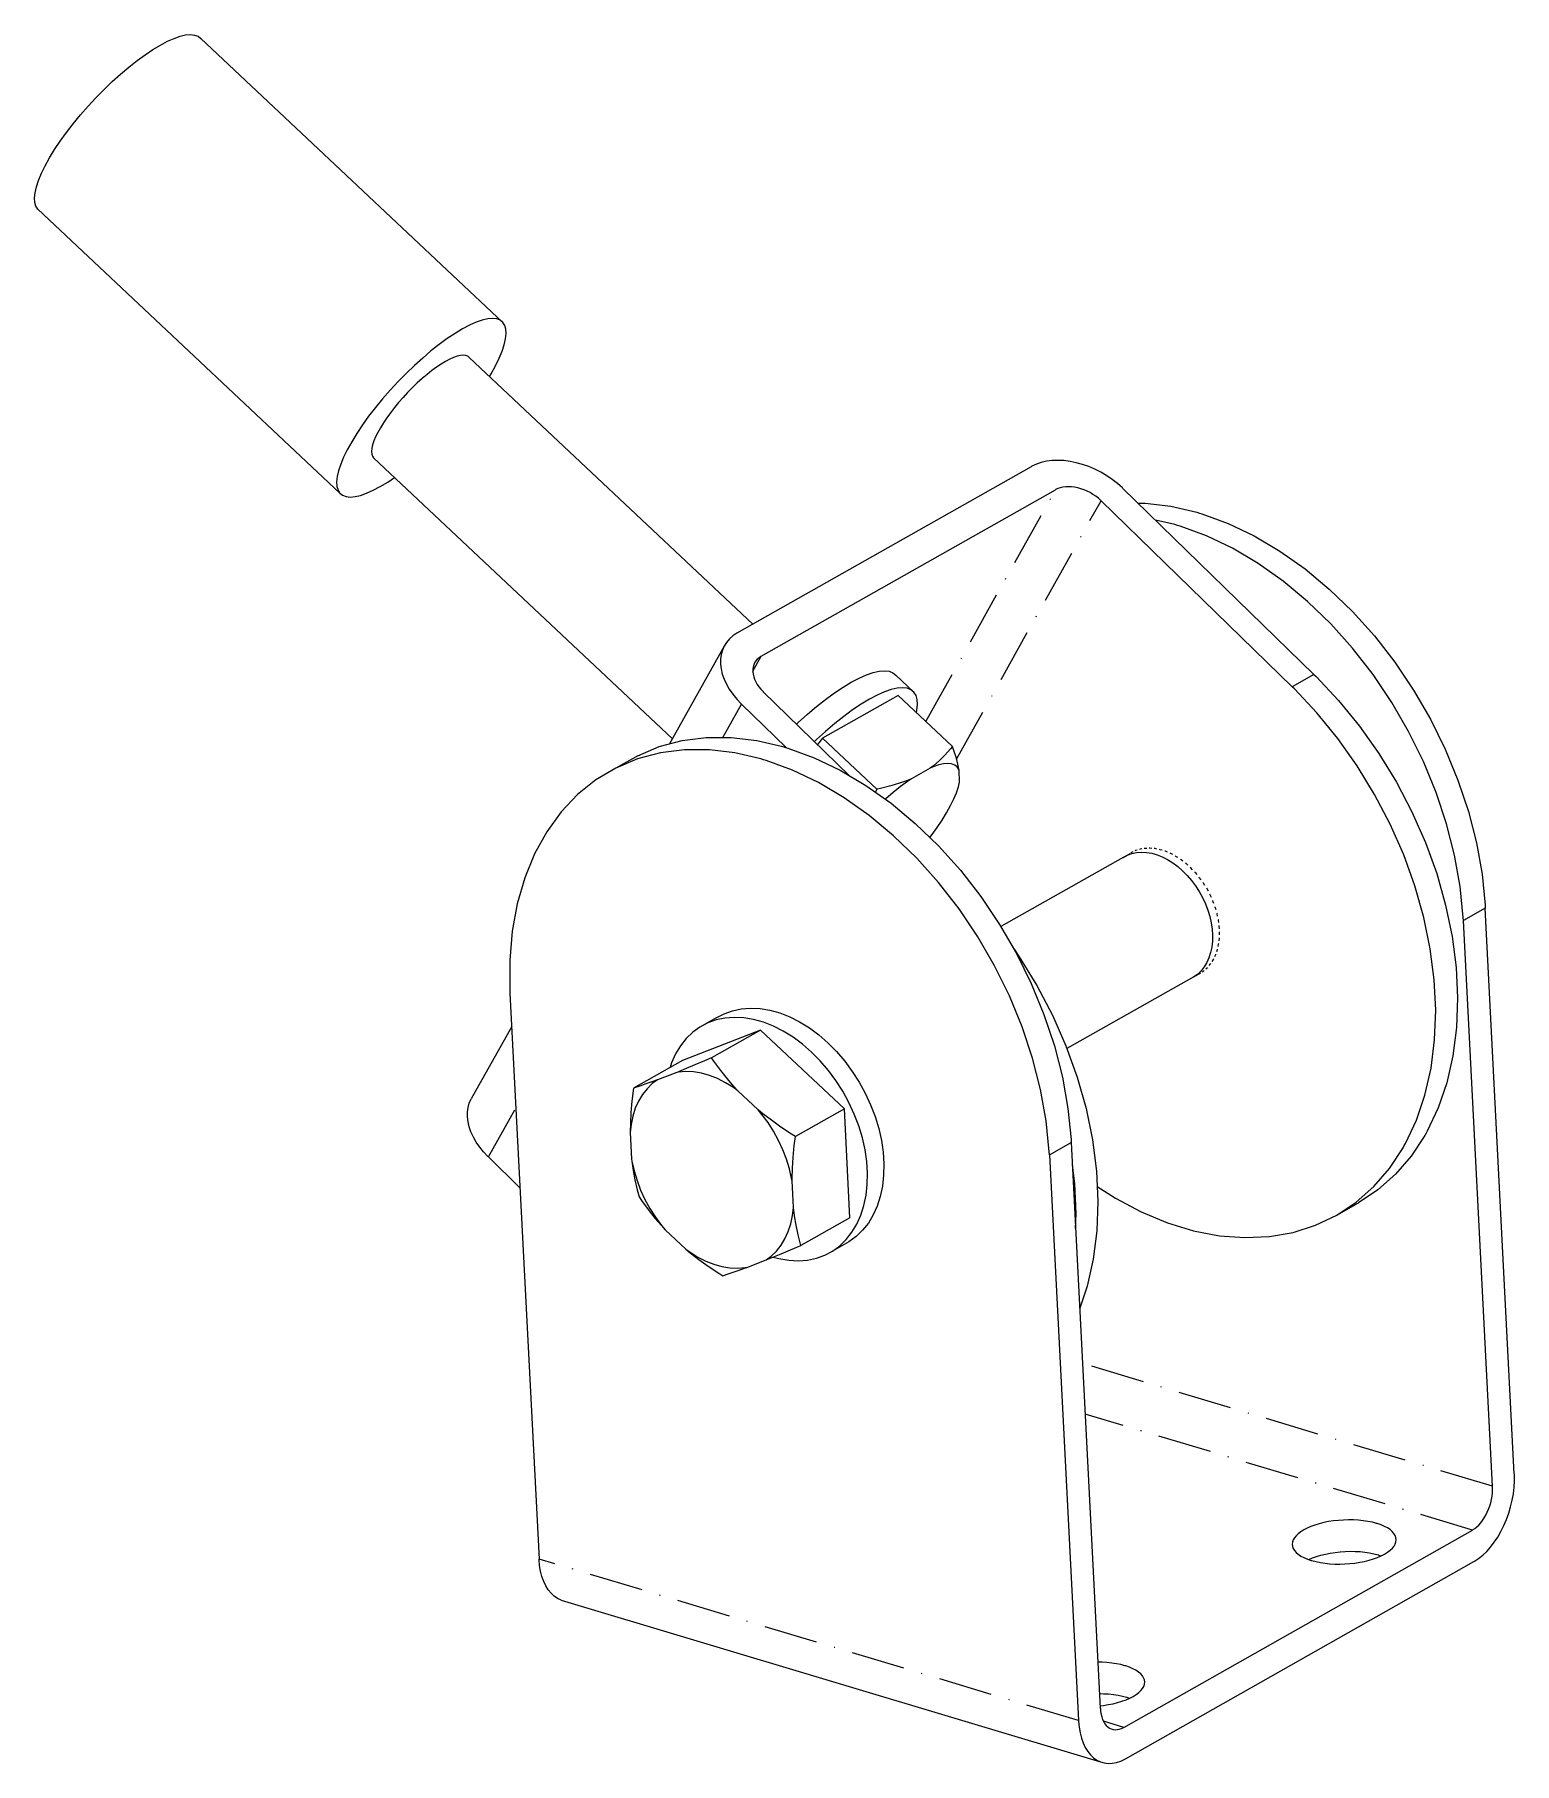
# Model space of a CAD drawing. Extents: x 72 to 464, y -112 to 326.
# Drawn here: x 269.3 to 439.8, y 94.3 to 293.5 of the extents above; entities that cross this region are included whole.
import ezdxf

# ---------------------------------------------------------------- set-up
doc = ezdxf.new("R2010")
doc.units = 0
doc.linetypes.add('DASHDOT', pattern=[10.4, 6.2, -2.1, 0, -2.1])
doc.linetypes.add('DOT', pattern=[2.2, 1.1, -1.1])
doc.layers.get('0').update_dxf_attribs({"linetype": 'CONTINUOUS'})
doc.layers.add('INVISIBLE', color=6, linetype='DOT')

msp = doc.modelspace()

# ---------------------------------------------------------------- linework, layer by layer
for p, q in [((284.561743, 292.728605), (285.322267, 293.066711)), ((285.322267, 293.066711), (286.022019, 293.309965)), ((286.022019, 293.309965), (286.65426, 293.456024)), ((286.65426, 293.456024), (287.212902, 293.503481)), ((287.212902, 293.503481), (287.692564, 293.451879)), ((287.692564, 293.451879), (288.088628, 293.301715)), ((288.088628, 293.301715), (288.397278, 293.054435)), ((288.397278, 293.054435), (323.207689, 260.344279)), ((281.06568, 290.505759), (281.991283, 291.182101)), ((281.991283, 291.182101), (282.888192, 291.78174)), ((282.888192, 291.78174), (283.747772, 292.298901)), ((283.747772, 292.298901), (284.561743, 292.728605)), ((278.206724, 288.084962), (279.164245, 288.949696)), ((279.164245, 288.949696), (280.1203, 289.759227)), ((280.1203, 289.759227), (281.06568, 290.505759)), ((276.324093, 286.223645), (277.256957, 287.173351)), ((277.256957, 287.173351), (278.206724, 288.084962)), ((274.544755, 284.246806), (275.417114, 285.244988)), ((275.417114, 285.244988), (276.324093, 286.223645)), ((272.93709, 282.230414), (273.715418, 283.238712)), ((273.715418, 283.238712), (274.544755, 284.246806)), ((271.562878, 280.251957), (272.217266, 281.231623)), ((272.217266, 281.231623), (272.93709, 282.230414)), ((270.474931, 278.387468), (270.98023, 279.300853)), ((270.98023, 279.300853), (271.562878, 280.251957)), ((269.715057, 276.708596), (270.051848, 277.520599)), ((270.051848, 277.520599), (270.474931, 278.387468)), ((269.250527, 274.676888), (269.312458, 275.27986)), ((269.312458, 275.27986), (269.467799, 275.959278)), ((269.467799, 275.959278), (269.715057, 276.708596)), ((269.282605, 274.156166), (269.250527, 274.676888)), ((269.408382, 273.722711), (269.282605, 274.156166)), ((269.626646, 273.380697), (269.408382, 273.722711)), ((269.626646, 273.380697), (304.437057, 240.670541)), ((317.698604, 259.071584), (316.801694, 258.471945)), ((318.558183, 259.588745), (317.698604, 259.071584)), ((319.372155, 260.018449), (318.558183, 259.588745)), ((320.132678, 260.356555), (319.372155, 260.018449)), ((320.83243, 260.599809), (320.132678, 260.356555)), ((321.464672, 260.745868), (320.83243, 260.599809)), ((322.023314, 260.793325), (321.464672, 260.745868)), ((322.502976, 260.741723), (322.023314, 260.793325)), ((322.899039, 260.591559), (322.502976, 260.741723)), ((323.207689, 260.344279), (322.899039, 260.591559)), ((323.425954, 260.002264), (323.207689, 260.344279)), ((323.55173, 259.568809), (323.425954, 260.002264)), ((323.521878, 258.445115), (323.583808, 259.048088)), ((323.583808, 259.048088), (323.55173, 259.568809)), ((314.930711, 257.049071), (313.974656, 256.23954)), ((315.876092, 257.795603), (314.930711, 257.049071)), ((316.801694, 258.471945), (315.876092, 257.795603)), ((322.782487, 256.204376), (323.119279, 257.01638)), ((323.119279, 257.01638), (323.366536, 257.765698)), ((323.366536, 257.765698), (323.521878, 258.445115)), ((313.017135, 255.374806), (312.067369, 254.463195)), ((313.974656, 256.23954), (313.017135, 255.374806)), ((315.574915, 255.19243), (315.030443, 254.794582)), ((316.102509, 255.545159), (315.574915, 255.19243)), ((316.608144, 255.849372), (316.102509, 255.545159)), ((317.086951, 256.102139), (316.608144, 255.849372)), ((317.534317, 256.301025), (317.086951, 256.102139)), ((317.945936, 256.444116), (317.534317, 256.301025)), ((318.317843, 256.530032), (317.945936, 256.444116)), ((318.646456, 256.557948), (318.317843, 256.530032)), ((318.92861, 256.527594), (318.646456, 256.557948)), ((319.161589, 256.439262), (318.92861, 256.527594)), ((319.343148, 256.293803), (319.161589, 256.439262)), ((352.030906, 225.578232), (319.343148, 256.293803)), ((321.854106, 254.424123), (322.359405, 255.337508)), ((322.359405, 255.337508), (322.782487, 256.204376)), ((311.134504, 253.513489), (310.227525, 252.534832)), ((312.067369, 254.463195), (311.134504, 253.513489)), ((313.348704, 253.370584), (312.790018, 252.834342)), ((313.911952, 253.879251), (313.348704, 253.370584)), ((314.474337, 254.355446), (313.911952, 253.879251)), ((315.030443, 254.794582), (314.474337, 254.355446)), ((321.663681, 254.113277), (321.854106, 254.424123)), ((309.355166, 251.53665), (308.525829, 250.528556)), ((310.227525, 252.534832), (309.355166, 251.53665)), ((311.194605, 251.112845), (310.706759, 250.519849)), ((311.707757, 251.700011), (311.194605, 251.112845)), ((312.241274, 252.275691), (311.707757, 251.700011)), ((312.790018, 252.834342), (312.241274, 252.275691)), ((307.747501, 249.520258), (307.027677, 248.521467)), ((308.525829, 250.528556), (307.747501, 249.520258)), ((309.825493, 249.339208), (309.440559, 248.762934)), ((310.248919, 249.926732), (309.825493, 249.339208)), ((310.706759, 250.519849), (310.248919, 249.926732)), ((306.37329, 247.541801), (305.790641, 246.590697)), ((307.027677, 248.521467), (306.37329, 247.541801)), ((308.551718, 247.156253), (308.353606, 246.678604)), ((308.80059, 247.666176), (308.551718, 247.156253)), ((309.097825, 248.203461), (308.80059, 247.666176)), ((309.440559, 248.762934), (309.097825, 248.203461)), ((305.285342, 245.677312), (304.86226, 244.810444)), ((305.790641, 246.590697), (305.285342, 245.677312)), ((308.116783, 245.838171), (308.080353, 245.483482)), ((308.080353, 245.483482), (308.099222, 245.177175)), ((308.099222, 245.177175), (308.173208, 244.922201)), ((308.20816, 246.237829), (308.116783, 245.838171)), ((308.353606, 246.678604), (308.20816, 246.237829)), ((304.278211, 243.249122), (304.122869, 242.569704)), ((304.525468, 243.99844), (304.278211, 243.249122)), ((304.86226, 244.810444), (304.525468, 243.99844)), ((308.173208, 244.922201), (308.301599, 244.721016)), ((342.74326, 212.357363), (308.301599, 244.721016)), ((304.122869, 242.569704), (304.060939, 241.966732)), ((304.060939, 241.966732), (304.093016, 241.44601)), ((304.093016, 241.44601), (304.218793, 241.012555)), ((308.272592, 240.996371), (309.086563, 241.426074)), ((309.086563, 241.426074), (309.946143, 241.943236)), ((309.946143, 241.943236), (310.712489, 242.455585)), ((304.218793, 241.012555), (304.437057, 240.670541)), ((304.437057, 240.670541), (304.745708, 240.423261)), ((304.745708, 240.423261), (305.141771, 240.273097)), ((305.141771, 240.273097), (305.621433, 240.221495)), ((305.621433, 240.221495), (306.180075, 240.268951)), ((306.180075, 240.268951), (306.812316, 240.41501)), ((306.812316, 240.41501), (307.512069, 240.658264)), ((307.512069, 240.658264), (308.272592, 240.996371)), ((368.756959, 217.373917), (360.058976, 212.452755)), ((368.756959, 217.373917), (375.021143, 211.487677)), ((360.058976, 212.452755), (359.455112, 211.7111)), ((360.058976, 212.452755), (366.32316, 206.566515)), ((374.798784, 211.210776), (374.141035, 210.464889)), ((375.021155, 211.487555), (374.798784, 211.210776)), ((375.225046, 210.902749), (375.021155, 211.487555)), ((372.822135, 209.262595), (372.437973, 208.975519)), ((373.43857, 209.352465), (372.814983, 209.135687)), ((373.486271, 209.822779), (372.822135, 209.262595)), ((374.002019, 209.482634), (373.43857, 209.352465)), ((374.141035, 210.464889), (373.486271, 209.822779)), ((374.499876, 209.524928), (374.002019, 209.482634)), ((374.927347, 209.47894), (374.499876, 209.524928)), ((375.280313, 209.345114), (374.927347, 209.47894)), ((375.466632, 210.130743), (375.225046, 210.902749)), ((375.555377, 209.124737), (375.280313, 209.345114)), ((375.642765, 209.458708), (375.466632, 210.130743)), ((375.762801, 208.865679), (375.642765, 209.458708)), ((368.916198, 207.237115), (367.900679, 206.934207)), ((369.82543, 207.567114), (368.916198, 207.237115)), ((369.846501, 207.456173), (369.02165, 206.853452)), ((370.30213, 207.767098), (369.82543, 207.567114)), ((370.302109, 207.767084), (369.846501, 207.456173)), ((372.437991, 208.975527), (370.302109, 207.767084)), ((372.814983, 209.135687), (372.437991, 208.975527)), ((375.749875, 208.819961), (375.555377, 209.124737)), ((375.696934, 206.826803), (375.825123, 207.373984)), ((375.783295, 208.737426), (375.749875, 208.819961)), ((375.757473, 207.010827), (375.825127, 207.374011)), ((375.783301, 208.737401), (375.762801, 208.865679)), ((375.825123, 207.373984), (375.783295, 208.737426)), ((366.322959, 206.566273), (366.16265, 206.214614)), ((366.746169, 206.654752), (366.322959, 206.566273)), ((367.900679, 206.934207), (366.746169, 206.654752)), ((367.327109, 205.466706), (367.279538, 205.423745)), ((368.179136, 206.188152), (367.327109, 205.466706)), ((369.02165, 206.853452), (368.179136, 206.188152)), ((374.799395, 204.662832), (375.176442, 205.435376)), ((375.176442, 205.435376), (375.476585, 206.159025)), ((375.476585, 206.159025), (375.696934, 206.826803)), ((375.696934, 206.826803), (375.757473, 207.010827)), ((373.829825, 203.001215), (374.349077, 203.848832)), ((374.349077, 203.848832), (374.799395, 204.662832)), ((372.411029, 201.007471), (372.672581, 201.328704)), ((372.672581, 201.328704), (373.246643, 202.128153)), ((373.246643, 202.128153), (373.829825, 203.001215)), ((395.674285, 199.141791), (396.219466, 199.256907)), ((396.219466, 199.256907), (396.78909, 199.300425)), ((396.78909, 199.300425), (397.377673, 199.271925)), ((397.377673, 199.271925), (397.979544, 199.171681)), ((394.677969, 198.701875), (380.592949, 190.732825)), ((394.677969, 198.701875), (395.490662, 199.161682)), ((394.677969, 198.701875), (395.158798, 198.956184)), ((395.158798, 198.956184), (395.674285, 199.141791)), ((397.979544, 199.171681), (398.588909, 199.000659)), ((398.588909, 199.000659), (399.199899, 198.760507)), ((399.199899, 198.760507), (399.806629, 198.453536)), ((399.806629, 198.453536), (400.403256, 198.082703)), ((400.403256, 198.082703), (400.984035, 197.65158)), ((400.984035, 197.65158), (401.543372, 197.164318)), ((401.543372, 197.164318), (402.07588, 196.62561)), ((402.07588, 196.62561), (402.576432, 196.040644)), ((402.576432, 196.040644), (403.040206, 195.415054)), ((403.040206, 195.415054), (403.462737, 194.754864)), ((403.462737, 194.754864), (403.839954, 194.066432)), ((403.839954, 194.066432), (404.168225, 193.356389)), ((404.168225, 193.356389), (404.44439, 192.631572)), ((404.44439, 192.631572), (404.665787, 191.898962)), ((404.665787, 191.898962), (404.830285, 191.165614)), ((404.830285, 191.165614), (404.9363, 190.438591)), ((404.9363, 190.438591), (404.982811, 189.724894)), ((404.982811, 189.724894), (404.96937, 189.031397)), ((404.763725, 187.731458), (404.573501, 187.137536)), ((404.896106, 188.364779), (404.763725, 187.731458)), ((404.96937, 189.031397), (404.896106, 188.364779)), ((402.837233, 184.942836), (403.649926, 185.402643)), ((403.278773, 185.263399), (402.837233, 184.942836)), ((403.676771, 185.647128), (403.278773, 185.263399)), ((404.027394, 186.090328), (403.676771, 185.647128)), ((404.327267, 186.588731), (404.027394, 186.090328)), ((404.573501, 187.137536), (404.327267, 186.588731)), ((404.49186, 185.878994), (404.492765, 185.879506)), ((402.837233, 184.942836), (388.208802, 176.666334)), ((352.916738, 178.796644), (343.91461, 175.316153)), ((352.916738, 178.796644), (347.268755, 175.601117)), ((362.563682, 169.731739), (352.916738, 178.796644)), ((343.91461, 175.316153), (338.266627, 172.120627)), ((347.268543, 175.601046), (346.439616, 175.249532)), ((347.536148, 175.213591), (347.268543, 175.601046)), ((343.243729, 173.932191), (341.033161, 173.07752)), ((343.440986, 174.011257), (343.243684, 173.932178)), ((343.439068, 173.963054), (343.243729, 173.932191)), ((344.301993, 174.02898), (343.439068, 173.963054)), ((344.337328, 174.374711), (343.440986, 174.011257)), ((345.193709, 173.985806), (344.301993, 174.02898)), ((345.327067, 174.783397), (344.337328, 174.374711)), ((346.105559, 173.833936), (345.193709, 173.985806)), ((346.439616, 175.249532), (345.327067, 174.783397)), ((347.028762, 173.574834), (346.105559, 173.833936)), ((347.954425, 173.210996), (347.028762, 173.574834)), ((348.317311, 174.14268), (347.536148, 175.213591)), ((349.08086, 173.18021), (348.317311, 174.14268)), ((338.266634, 172.120339), (338.08886, 170.630812)), ((338.266831, 172.120716), (338.266634, 172.120339)), ((338.988183, 172.355343), (338.266831, 172.120716)), ((339.300596, 171.383739), (338.846281, 170.628648)), ((339.692254, 172.595059), (338.988183, 172.355343)), ((339.831802, 172.055195), (339.300596, 171.383739)), ((340.393807, 172.843499), (339.692254, 172.595059)), ((340.434776, 172.636546), (339.831802, 172.055195)), ((341.033199, 173.077539), (340.393807, 172.843499)), ((341.033161, 173.07752), (340.434776, 172.636546)), ((348.873636, 172.745925), (347.954425, 173.210996)), ((349.7775, 172.184127), (348.873636, 172.745925)), ((349.842921, 172.297873), (349.08086, 173.18021)), ((350.278526, 171.825641), (349.7775, 172.184127)), ((350.278549, 171.825623), (349.842921, 172.297873)), ((352.647436, 169.599657), (350.278526, 171.825641)), ((338.08886, 170.630812), (337.970439, 169.293325)), ((338.473232, 169.797194), (338.185041, 168.897386)), ((338.846281, 170.628648), (338.473232, 169.797194)), ((353.16657, 169.174754), (352.647415, 169.599681)), ((353.069847, 169.090421), (352.647436, 169.599657)), ((362.563682, 169.731739), (356.9157, 166.536213)), ((363.208498, 157.186344), (362.563682, 169.731739)), ((337.902725, 168.066628), (337.880616, 167.032182)), ((337.984485, 167.937896), (337.880618, 167.03224)), ((337.970439, 169.293325), (337.902725, 168.066628)), ((338.185041, 168.897386), (337.984485, 167.937896)), ((353.772446, 168.142679), (353.069847, 169.090421)), ((354.149532, 168.41735), (353.16657, 169.174754)), ((354.412592, 167.142477), (353.772446, 168.142679)), ((355.238499, 167.639077), (354.149532, 168.41735)), ((356.467313, 166.82128), (355.238499, 167.639077)), ((337.880618, 167.03224), (338.03896, 163.951585)), ((354.984086, 166.099487), (354.412592, 167.142477)), ((355.481425, 165.023754), (354.984086, 166.099487)), ((356.915722, 166.535921), (356.467313, 166.82128)), ((356.65319, 164.140626), (356.789974, 165.523654)), ((356.789974, 165.523654), (356.915722, 166.535921)), ((338.038952, 163.951643), (338.067358, 163.706843)), ((338.03896, 163.951585), (338.084213, 163.694646)), ((338.067358, 163.706843), (338.219343, 162.642935)), ((338.084213, 163.694646), (338.333411, 162.583695)), ((355.899819, 163.925639), (355.481425, 165.023754)), ((356.235239, 162.815717), (355.899819, 163.925639)), ((356.569165, 162.880868), (356.65319, 164.140626)), ((338.219343, 162.642935), (338.424262, 161.546657)), ((338.333411, 162.583695), (338.668831, 161.473773)), ((338.424262, 161.546657), (338.691785, 160.392379)), ((338.668831, 161.473773), (339.087225, 160.375658)), ((356.484437, 161.704766), (356.235239, 162.815717)), ((356.52969, 161.447826), (356.484437, 161.704766)), ((356.688032, 158.367172), (356.52969, 161.447826)), ((356.529695, 161.447767), (356.532093, 161.709996)), ((356.532093, 161.709996), (356.569165, 162.880868)), ((338.691785, 160.392379), (338.911663, 159.575015)), ((338.911663, 159.575015), (339.178879, 159.187787)), ((339.087225, 160.375658), (339.584564, 159.299925)), ((339.178879, 159.187787), (339.959915, 158.116644)), ((339.584564, 159.299925), (340.156058, 158.256935)), ((339.959915, 158.116644), (340.723541, 157.154299)), ((340.156058, 158.256935), (340.796204, 157.256732)), ((356.383609, 156.502026), (356.584165, 157.461516)), ((356.584165, 157.461516), (356.688032, 158.367172)), ((356.812301, 157.4156), (356.688031, 158.367228)), ((356.998771, 156.332716), (356.812301, 157.4156)), ((340.723541, 157.154299), (341.485558, 156.271889)), ((340.796204, 157.256732), (341.498803, 156.308991)), ((341.485558, 156.271889), (341.921235, 155.799731)), ((341.498803, 156.308991), (341.921215, 155.799754)), ((341.921215, 155.799754), (344.290124, 153.573771)), ((355.722369, 154.770764), (356.095418, 155.602218)), ((356.095418, 155.602218), (356.383609, 156.502026)), ((357.243999, 155.200975), (356.998771, 156.332716)), ((363.208498, 157.186344), (357.560516, 153.990818)), ((344.290101, 153.573789), (344.809207, 153.148769)), ((344.290124, 153.573771), (344.79115, 153.215285)), ((354.736849, 153.344216), (355.268054, 154.015673)), ((355.268054, 154.015673), (355.722369, 154.770764)), ((355.276955, 153.030982), (356.344676, 153.476444)), ((356.344676, 153.476444), (357.560312, 153.990728)), ((357.560509, 153.991106), (357.243999, 155.200975)), ((357.560312, 153.990728), (357.560509, 153.991106)), ((344.79115, 153.215285), (345.695014, 152.653487)), ((344.809207, 153.148769), (345.792215, 152.39144)), ((345.695014, 152.653487), (346.614225, 152.188416)), ((345.792215, 152.39144), (346.881101, 151.61304)), ((346.614225, 152.188416), (347.539889, 151.824578)), ((346.881101, 151.61304), (348.110044, 150.795475)), ((347.539889, 151.824578), (348.463091, 151.565476)), ((348.463091, 151.565476), (349.374941, 151.413606)), ((349.374941, 151.413606), (350.266657, 151.370431)), ((350.266657, 151.370431), (351.129582, 151.436358)), ((350.45118, 151.149093), (351.158465, 151.405581)), ((351.129582, 151.436358), (351.324921, 151.46722)), ((351.158465, 151.405581), (351.324963, 151.467231)), ((351.324921, 151.46722), (353.535489, 152.321892)), ((353.535448, 152.321871), (354.321219, 152.63873)), ((353.535489, 152.321892), (354.133874, 152.762866)), ((354.133874, 152.762866), (354.736849, 153.344216)), ((354.321219, 152.63873), (355.276955, 153.030982)), ((348.110044, 150.795475), (348.558601, 150.510398)), ((348.558601, 150.510398), (349.042143, 150.6665)), ((349.042143, 150.6665), (349.750385, 150.903885)), ((349.750385, 150.903885), (350.45118, 151.149093))]:
    msp.add_line(p, q)
at = {"color": 3}
for p, q in [((350.229896, 224.559253), (384.126932, 243.737584)), ((384.175847, 243.764861), (384.126932, 243.737584)), ((384.692742, 244.00958), (384.175847, 243.764861)), ((385.256167, 244.201458), (384.692742, 244.00958)), ((385.860511, 244.338587), (385.256167, 244.201458)), ((386.500258, 244.419745), (385.860511, 244.338587)), ((387.169406, 244.444167), (386.500258, 244.419745)), ((387.861872, 244.411606), (387.169406, 244.444167)), ((388.57073, 244.322388), (387.861872, 244.411606)), ((389.289533, 244.17735), (388.57073, 244.322388)), ((390.011529, 243.977854), (389.289533, 244.17735)), ((390.729936, 243.725775), (390.011529, 243.977854)), ((391.438225, 243.423378), (390.729936, 243.725775)), ((392.12931, 243.073687), (391.438225, 243.423378)), ((392.796906, 242.679909), (392.12931, 243.073687)), ((352.981179, 221.880309), (386.878214, 241.058639)), ((386.90268, 241.072282), (386.878214, 241.058639)), ((387.161192, 241.194667), (386.90268, 241.072282)), ((387.442745, 241.290552), (387.161192, 241.194667)), ((387.74501, 241.359142), (387.442745, 241.290552)), ((388.064978, 241.399728), (387.74501, 241.359142)), ((388.399452, 241.411931), (388.064978, 241.399728)), ((388.745682, 241.395651), (388.399452, 241.411931)), ((389.1, 241.35106), (388.745682, 241.395651)), ((389.459515, 241.278522), (389.1, 241.35106)), ((389.820628, 241.178738), (389.459515, 241.278522)), ((390.179719, 241.052734), (389.820628, 241.178738)), ((390.533861, 240.901536), (390.179719, 241.052734)), ((393.434751, 242.245739), (392.796906, 242.679909)), ((394.037024, 241.775111), (393.434751, 242.245739)), ((394.597729, 241.272709), (394.037024, 241.775111)), ((394.65128, 241.220929), (394.597729, 241.272709)), ((394.65128, 241.220929), (416.661541, 219.789373)), ((390.879299, 240.726748), (390.533861, 240.901536)), ((391.213195, 240.529806), (390.879299, 240.726748)), ((391.532217, 240.312649), (391.213195, 240.529806)), ((391.833183, 240.077468), (391.532217, 240.312649)), ((392.113604, 239.82621), (391.833183, 240.077468)), ((392.140388, 239.800312), (392.113604, 239.82621)), ((392.140388, 239.800312), (414.150649, 218.368756)), ((396.411329, 239.507156), (397.22376, 239.50772)), ((397.22376, 239.50772), (400.172455, 239.158811)), ((400.172455, 239.158811), (403.169465, 238.462313)), ((400.658574, 237.041695), (398.405651, 237.565269)), ((400.95978, 236.953175), (400.658574, 237.041695)), ((403.169465, 238.462313), (403.470671, 238.373792)), ((403.470671, 238.373792), (403.772053, 238.281869)), ((403.772053, 238.281869), (406.790043, 237.177192)), ((406.790043, 237.177192), (409.794496, 235.743448)), ((401.261161, 236.861252), (400.95978, 236.953175)), ((404.279152, 235.756575), (401.261161, 236.861252)), ((407.283605, 234.322831), (404.279152, 235.756575)), ((409.794496, 235.743448), (412.756851, 233.994269)), ((410.245959, 232.573652), (407.283605, 234.322831)), ((412.756851, 233.994269), (415.649455, 231.946014)), ((413.138563, 230.525397), (410.245959, 232.573652)), ((415.649455, 231.946014), (418.445134, 229.617924)), ((415.934243, 228.197307), (413.138563, 230.525397)), ((418.445134, 229.617924), (421.117626, 227.03187)), ((418.606734, 225.611253), (415.934243, 228.197307)), ((421.130931, 222.791529), (418.606734, 225.611253)), ((421.117626, 227.03187), (423.641823, 224.212146)), ((348.989758, 223.477781), (348.714808, 223.041419)), ((349.328043, 223.873975), (348.989758, 223.477781)), ((349.726611, 224.226375), (349.328043, 223.873975)), ((350.181497, 224.531473), (349.726611, 224.226375)), ((350.229896, 224.559253), (350.181497, 224.531473)), ((423.641823, 224.212146), (425.994012, 221.185242)), ((348.714808, 223.041419), (342.417425, 211.774393)), ((348.292664, 221.533786), (348.290623, 220.980908)), ((348.364588, 222.064756), (348.292664, 221.533786)), ((348.505772, 222.568982), (348.364588, 222.064756)), ((348.714808, 223.041419), (348.505772, 222.568982)), ((352.223597, 221.121322), (352.119117, 220.885173)), ((352.361107, 221.339569), (352.223597, 221.121322)), ((352.530307, 221.537725), (352.361107, 221.339569)), ((352.729479, 221.713826), (352.530307, 221.537725)), ((352.956972, 221.866414), (352.729479, 221.713826)), ((352.981179, 221.880309), (352.956972, 221.866414)), ((423.483121, 219.764625), (421.130931, 222.791529)), ((425.994012, 221.185242), (428.152097, 217.979594)), ((348.290623, 220.980908), (348.358484, 220.411314)), ((348.358484, 220.411314), (348.495609, 219.830355)), ((348.495609, 219.830355), (348.700784, 219.243306)), ((348.700784, 219.243306), (348.971959, 218.656037)), ((352.012569, 220.367662), (352.011542, 220.091136)), ((352.011542, 220.091136), (352.045489, 219.806248)), ((352.048525, 220.633062), (352.012569, 220.367662)), ((352.045489, 219.806248), (352.114036, 219.515858)), ((352.119117, 220.885173), (352.048525, 220.633062)), ((352.114036, 219.515858), (352.216623, 219.222335)), ((352.216623, 219.222335), (352.352164, 218.92879)), ((416.661541, 219.789373), (416.927554, 219.528462)), ((416.927554, 219.528462), (419.507552, 216.789282)), ((425.641206, 216.558977), (423.483121, 219.764625)), ((348.971959, 218.656037), (349.306632, 218.073897)), ((349.306632, 218.073897), (349.701664, 217.502348)), ((349.701664, 217.502348), (350.153485, 216.946597)), ((352.352164, 218.92879), (352.519543, 218.637637)), ((352.519543, 218.637637), (352.717126, 218.351772)), ((352.717126, 218.351772), (352.942909, 218.074053)), ((352.942909, 218.074053), (353.195022, 217.806779)), ((353.195022, 217.806779), (353.22157, 217.780747)), ((363.121235, 208.141368), (353.22157, 217.780747)), ((414.416662, 218.107844), (414.150649, 218.368756)), ((416.99666, 215.368665), (414.416662, 218.107844)), ((428.152097, 217.979594), (430.095804, 214.625315)), ((350.153485, 216.946597), (350.657599, 216.412177)), ((350.657599, 216.412177), (350.710678, 216.36013)), ((355.850266, 211.355675), (350.710678, 216.36013)), ((419.413072, 212.412439), (416.99666, 215.368665)), ((419.507552, 216.789282), (421.923963, 213.833056)), ((427.584912, 213.204698), (425.641206, 216.558977)), ((421.923963, 213.833056), (424.153818, 210.687887)), ((429.295981, 209.733301), (427.584912, 213.204698)), ((430.095804, 214.625315), (431.806872, 211.153919)), ((338.749216, 210.419428), (341.235264, 211.460771)), ((341.235264, 211.460771), (343.875284, 212.161156)), ((343.875284, 212.161156), (346.644475, 212.514002)), ((346.644475, 212.514002), (349.516821, 212.515996)), ((349.516821, 212.515996), (352.465516, 212.167086)), ((352.465516, 212.167086), (355.462526, 211.470588)), ((355.462526, 211.470588), (355.763732, 211.382068)), ((355.763732, 211.382068), (356.065114, 211.290145)), ((356.065114, 211.290145), (359.083104, 210.185468)), ((421.642927, 209.26727), (419.413072, 212.412439)), ((431.806872, 211.153919), (433.269228, 207.598014)), ((338.749216, 210.419428), (336.238325, 208.998811)), ((338.724373, 210.040154), (336.238325, 208.998811)), ((341.364393, 210.740539), (338.724373, 210.040154)), ((344.133583, 211.093385), (341.364393, 210.740539)), ((347.00593, 211.095379), (344.133583, 211.093385)), ((349.954624, 210.746469), (347.00593, 211.095379)), ((352.951635, 210.049971), (349.954624, 210.746469)), ((353.252841, 209.961451), (352.951635, 210.049971)), ((353.554222, 209.869528), (353.252841, 209.961451)), ((356.572213, 208.764851), (353.554222, 209.869528)), ((359.083104, 210.185468), (362.087557, 208.751723)), ((423.665424, 205.962538), (421.642927, 209.26727)), ((424.153818, 210.687887), (426.176316, 207.383155)), ((430.758337, 206.177397), (429.295981, 209.733301)), ((333.929603, 207.626291), (331.819897, 205.93549)), ((336.238325, 208.998811), (333.929603, 207.626291)), ((359.576666, 207.331106), (356.572213, 208.764851)), ((362.53902, 205.581928), (359.576666, 207.331106)), ((362.087557, 208.751723), (365.049912, 207.002545)), ((426.176316, 207.383155), (427.972456, 203.949905)), ((433.269228, 207.598014), (434.469134, 203.991008)), ((331.819897, 205.93549), (329.929026, 203.94229)), ((365.431624, 203.533673), (362.53902, 205.581928)), ((365.049912, 207.002545), (367.942516, 204.95429)), ((425.461565, 202.529288), (423.665424, 205.962538)), ((431.958242, 202.570391), (430.758337, 206.177397)), ((329.929026, 203.94229), (328.274753, 201.665417)), ((368.227304, 201.205583), (365.431624, 203.533673)), ((367.942516, 204.95429), (370.738195, 202.6262)), ((427.972456, 203.949905), (429.525365, 200.42039)), ((434.469134, 203.991008), (435.395317, 200.366786)), ((328.274753, 201.665417), (326.872619, 199.12626)), ((370.899795, 198.619529), (368.227304, 201.205583)), ((370.738195, 202.6262), (373.410687, 200.040146)), ((427.014474, 198.999773), (425.461565, 202.529288)), ((432.884425, 198.946169), (431.958242, 202.570391)), ((373.410687, 200.040146), (375.934884, 197.220422)), ((395.639541, 199.249879), (395.56682, 199.201962)), ((395.809149, 199.330129), (395.639541, 199.249879)), ((396.128655, 199.481303), (396.051518, 199.444806)), ((396.311421, 199.538387), (396.128655, 199.481303)), ((396.650344, 199.644243), (396.569793, 199.619084)), ((396.844651, 199.677121), (396.650344, 199.644243)), ((397.199938, 199.737239), (397.116897, 199.723188)), ((397.404212, 199.745138), (397.199938, 199.737239)), ((397.771904, 199.759356), (397.687375, 199.756087)), ((397.98423, 199.741713), (397.771904, 199.759356)), ((398.361131, 199.710395), (398.275998, 199.717469)), ((398.579715, 199.666884), (398.361131, 199.710395)), ((398.961679, 199.590851), (398.876898, 199.607727)), ((399.184371, 199.521433), (398.961679, 199.590851)), ((399.56819, 199.401789), (399.484569, 199.427855)), ((399.793042, 199.306608), (399.56819, 199.401789)), ((429.525365, 200.42039), (430.820455, 196.827768)), ((435.395317, 200.366786), (436.039106, 196.759183)), ((326.872619, 199.12626), (325.735796, 196.348673)), ((373.423992, 195.799805), (370.899795, 198.619529)), ((375.934884, 197.220422), (378.287073, 194.193518)), ((400.174539, 199.145119), (400.09295, 199.179656)), ((400.399245, 199.024689), (400.174539, 199.145119)), ((400.775328, 198.823127), (400.696467, 198.865392)), ((400.99786, 198.678062), (400.775328, 198.823127)), ((401.36448, 198.439069), (401.289101, 198.488207)), ((401.582458, 198.270443), (401.36448, 198.439069)), ((401.936758, 197.996359), (401.865421, 198.051544)), ((402.148156, 197.805242), (401.936758, 197.996359)), ((402.486365, 197.499481), (402.419679, 197.559768)), ((402.688962, 197.287351), (402.486365, 197.499481)), ((428.309564, 195.40715), (427.014474, 198.999773)), ((433.528214, 195.338566), (432.884425, 198.946169)), ((325.735796, 196.348673), (324.874963, 193.358749)), ((375.776182, 192.772901), (373.423992, 195.799805)), ((403.008262, 196.953026), (402.946706, 197.017479)), ((403.19979, 196.721714), (403.008262, 196.953026)), ((403.49764, 196.361995), (403.441528, 196.429763)), ((403.676217, 196.113188), (403.49764, 196.361995)), ((403.949541, 195.732372), (403.899228, 195.802472)), ((404.113029, 195.468415), (403.949541, 195.732372)), ((429.334668, 191.785171), (428.309564, 195.40715)), ((430.820455, 196.827768), (431.84556, 193.205788)), ((433.883487, 191.781878), (433.528214, 195.338566)), ((436.039106, 196.759183), (436.394378, 193.202495)), ((324.874963, 193.358749), (324.298208, 190.184577)), ((378.287073, 194.193518), (380.445158, 190.98787)), ((404.359948, 195.069756), (404.315601, 195.141355)), ((404.506653, 194.792681), (404.359948, 195.069756)), ((404.724709, 194.380847), (404.686509, 194.452995)), ((404.852761, 194.093395), (404.724709, 194.380847)), ((405.040578, 193.671781), (405.008534, 193.743715)), ((405.148541, 193.376254), (405.040578, 193.671781)), ((377.934267, 189.567253), (375.776182, 192.772901)), ((405.304365, 192.949716), (405.278482, 193.020565)), ((405.390722, 192.64916), (405.304365, 192.949716)), ((405.513715, 192.221096), (405.49386, 192.290201)), ((405.577349, 191.917997), (405.513715, 192.221096)), ((405.66652, 191.493265), (405.652536, 191.55987)), ((405.706345, 191.190866), (405.66652, 191.493265)), ((430.080156, 188.167861), (429.334668, 191.785171)), ((431.84556, 193.205788), (432.591048, 189.588478)), ((433.902991, 191.430383), (433.883487, 191.781878)), ((437.253554, 126.242597), (433.902991, 191.430383)), ((436.394378, 193.202495), (436.413882, 192.851)), ((439.764446, 127.663214), (436.413882, 192.851)), ((324.298208, 190.184577), (324.010941, 186.855776)), ((379.877973, 186.212974), (377.934267, 189.567253)), ((380.445158, 190.98787), (382.388865, 187.633591)), ((405.738875, 189.098249), (405.774274, 189.381614)), ((405.761412, 190.772728), (405.753039, 190.836307)), ((405.776676, 190.473604), (405.761412, 190.772728)), ((405.774274, 189.381614), (405.776165, 189.437544)), ((405.787547, 189.774211), (405.797438, 190.066737)), ((405.797438, 190.066737), (405.794379, 190.126679)), ((432.591048, 189.588478), (433.049916, 186.009818)), ((382.112976, 188.109696), (382.724108, 187.247705)), ((382.388865, 187.633591), (384.099933, 184.162194)), ((382.724108, 187.247705), (384.746606, 183.942973)), ((405.243091, 187.278398), (405.354658, 187.516705)), ((405.354658, 187.516705), (405.368793, 187.558561)), ((405.465347, 187.844479), (405.551812, 188.100521)), ((405.551812, 188.100521), (405.562342, 188.147319)), ((405.631192, 188.453312), (405.692153, 188.724243)), ((405.692153, 188.724243), (405.698583, 188.775714)), ((430.539025, 184.589201), (430.080156, 188.167861)), ((324.010941, 186.855776), (324.015895, 183.40399)), ((381.589042, 182.741577), (379.877973, 186.212974)), ((403.458252, 185.294198), (403.501046, 185.314446)), ((403.501046, 185.314446), (403.543608, 185.34249)), ((403.797516, 185.509795), (403.95267, 185.612029)), ((403.95267, 185.612029), (404.020056, 185.671362)), ((404.223324, 185.850337), (404.362752, 185.973102)), ((404.362752, 185.973102), (404.423845, 186.043669)), ((404.604449, 186.252281), (404.727179, 186.394043)), ((404.727179, 186.394043), (404.781123, 186.475602)), ((404.937452, 186.711961), (405.042592, 186.870924)), ((405.042592, 186.870924), (405.072859, 186.924273)), ((405.072859, 186.924273), (405.102545, 186.978189)), ((405.102545, 186.978189), (405.119768, 187.014978)), ((433.049916, 186.009818), (433.217855, 182.503429)), ((324.015895, 183.40399), (324.032478, 183.05337)), ((384.099933, 184.162194), (385.562289, 180.60629)), ((384.746606, 183.942973), (386.542746, 180.509723)), ((430.706963, 181.082812), (430.539025, 184.589201)), ((324.032478, 183.05337), (327.383042, 117.865585)), ((383.051398, 179.185673), (381.589042, 182.741577)), ((433.217855, 182.503429), (433.093286, 179.10225)), ((385.562289, 180.60629), (386.762195, 176.999284)), ((386.542746, 180.509723), (388.095655, 176.980208)), ((430.582394, 177.681633), (430.706963, 181.082812)), ((324.228882, 179.232174), (319.554096, 170.868233)), ((384.251303, 175.578667), (383.051398, 179.185673)), ((430.166487, 174.417616), (430.582394, 177.681633)), ((433.093286, 179.10225), (432.677379, 175.838233)), ((385.177486, 171.954445), (384.251303, 175.578667)), ((386.762195, 176.999284), (387.688378, 173.375062)), ((388.095655, 176.980208), (389.390745, 173.387586)), ((432.677379, 175.838233), (431.974042, 172.742041)), ((387.688378, 173.375062), (388.332167, 169.767458)), ((389.390745, 173.387586), (390.415849, 169.765607)), ((429.46315, 171.321424), (430.166487, 174.417616)), ((385.821275, 168.346841), (385.177486, 171.954445)), ((428.478924, 168.42198), (429.46315, 171.321424)), ((431.974042, 172.742041), (430.989816, 169.842597)), ((319.129912, 168.807721), (319.131953, 169.3606)), ((319.131953, 169.3606), (319.203876, 169.891569)), ((319.203876, 169.891569), (319.345061, 170.395795)), ((319.345061, 170.395795), (319.554096, 170.868233)), ((351.739426, 170.596961), (351.739257, 170.5988)), ((388.332167, 169.767458), (388.687439, 166.21077)), ((390.415849, 169.765607), (391.161337, 166.148296)), ((430.989816, 169.842597), (429.734054, 167.167465)), ((319.197773, 168.238128), (319.129912, 168.807721)), ((319.334898, 167.657169), (319.197773, 168.238128)), ((319.540073, 167.070119), (319.334898, 167.657169)), ((386.176548, 164.790153), (385.821275, 168.346841)), ((427.223163, 165.746848), (428.478924, 168.42198)), ((319.811247, 166.48285), (319.540073, 167.070119)), ((320.145921, 165.900711), (319.811247, 166.48285)), ((320.540953, 165.329162), (320.145921, 165.900711)), ((320.992773, 164.773411), (320.540953, 165.329162)), ((388.687439, 166.21077), (388.706943, 165.859276)), ((388.706943, 165.859276), (392.057507, 100.67149)), ((391.161337, 166.148296), (391.620206, 162.569637)), ((426.940491, 165.241104), (427.08312, 165.492717)), ((427.08312, 165.492717), (427.223163, 165.746848)), ((429.451383, 166.661721), (427.885528, 164.288529)), ((429.594011, 166.913334), (429.451383, 166.661721)), ((429.734054, 167.167465), (429.594011, 166.913334)), ((321.496887, 164.23899), (320.992773, 164.773411)), ((321.549967, 164.186943), (321.496887, 164.23899)), ((325.184063, 160.648396), (321.549967, 164.186943)), ((386.196052, 164.438659), (386.176548, 164.790153)), ((386.196052, 164.438659), (389.546615, 99.250873)), ((425.374637, 162.867912), (426.940491, 165.241104)), ((427.885528, 164.288529), (426.077154, 162.191564)), ((389.109315, 161.14902), (388.841818, 163.235195)), ((391.620206, 162.569637), (391.788145, 159.063247)), ((423.566263, 160.770947), (425.374637, 162.867912)), ((426.077154, 162.191564), (424.043454, 160.390757)), ((389.277253, 157.64263), (389.109315, 161.14902)), ((391.706372, 160.770572), (393.789697, 159.433377)), ((393.789697, 159.433377), (396.778879, 157.858199)), ((421.532562, 158.97014), (423.566263, 160.770947)), ((424.043454, 160.390757), (421.803433, 158.902894)), ((389.215679, 155.961436), (389.277253, 157.64263)), ((391.788145, 159.063247), (391.663576, 155.662068)), ((396.778879, 157.858199), (399.794285, 156.606411)), ((416.867243, 156.321334), (419.292541, 157.482277)), ((419.292541, 157.482277), (421.532562, 158.97014)), ((419.292541, 157.482277), (421.803433, 158.902894)), ((391.663576, 155.662068), (391.247669, 152.398051)), ((399.794285, 156.606411), (402.807587, 155.689771)), ((402.807587, 155.689771), (405.790476, 155.116893)), ((411.553479, 155.020665), (414.279452, 155.49822)), ((414.279452, 155.49822), (416.867243, 156.321334)), ((405.790476, 155.116893), (408.714931, 154.893157)), ((408.714931, 154.893157), (411.553479, 155.020665)), ((391.247669, 152.398051), (390.544332, 149.30186)), ((390.544332, 149.30186), (389.687682, 146.778246)), ((439.767817, 127.592901), (439.764446, 127.663214)), ((439.775543, 126.876076), (439.767817, 127.592901)), ((437.239328, 125.48098), (437.259101, 125.848931)), ((437.255241, 126.20743), (437.253554, 126.242597)), ((437.259101, 125.848931), (437.255241, 126.20743)), ((439.649509, 125.391274), (439.735975, 126.139757)), ((439.735975, 126.139757), (439.775543, 126.876076)), ((436.649754, 123.26569), (436.799973, 123.618253)), ((436.799973, 123.618253), (436.930779, 123.981898)), ((436.930779, 123.981898), (437.041106, 124.353659)), ((437.041106, 124.353659), (437.129784, 124.729597)), ((437.129784, 124.729597), (437.196085, 125.10662)), ((437.196085, 125.10662), (437.239328, 125.48098)), ((439.118893, 123.141811), (439.339549, 123.885338)), ((439.339549, 123.885338), (439.516953, 124.637444)), ((439.516953, 124.637444), (439.649509, 125.391274)), ((416.316195, 121.610788), (415.886766, 121.425144)), ((416.782344, 121.779562), (416.316195, 121.610788)), ((417.280398, 121.929725), (416.782344, 121.779562)), ((417.806028, 122.05997), (417.280398, 121.929725)), ((418.354046, 122.168995), (417.806028, 122.05997)), ((418.919003, 122.255732), (418.354046, 122.168995)), ((419.495976, 122.319426), (418.919003, 122.255732)), ((420.07904, 122.359421), (419.495976, 122.319426)), ((420.663093, 122.375369), (420.07904, 122.359421)), ((421.242378, 122.367098), (420.663093, 122.375369)), ((421.81115, 122.334703), (421.242378, 122.367098)), ((422.36443, 122.278469), (421.81115, 122.334703)), ((422.896568, 122.19897), (422.36443, 122.278469)), ((423.402878, 122.096907), (422.896568, 122.19897)), ((423.878374, 121.973267), (423.402878, 122.096907)), ((423.926384, 121.959062), (423.878374, 121.973267)), ((423.973998, 121.944633), (423.926384, 121.959062)), ((424.406161, 121.796476), (423.973998, 121.944633)), ((424.797935, 121.629611), (424.406161, 121.796476)), ((425.145502, 121.445685), (424.797935, 121.629611)), ((435.195086, 121.372278), (435.432661, 121.56249)), ((435.432661, 121.56249), (435.663893, 121.783441)), ((435.663893, 121.783441), (435.886459, 122.032943)), ((435.886459, 122.032943), (436.098156, 122.30849)), ((436.098156, 122.30849), (436.297243, 122.607818)), ((436.297243, 122.607818), (436.48161, 122.927755)), ((436.48161, 122.927755), (436.649754, 123.26569)), ((438.22067, 121.033739), (438.556845, 121.7094)), ((438.556845, 121.7094), (438.857193, 122.414298)), ((438.857193, 122.414298), (439.118893, 123.141811)), ((394.754541, 98.470564), (434.928805, 121.200437)), ((414.193168, 119.814846), (414.166578, 119.566896)), ((414.166578, 119.566896), (414.196953, 119.321334)), ((414.276492, 120.063022), (414.193168, 119.814846)), ((414.415757, 120.308963), (414.276492, 120.063022)), ((414.609551, 120.550235), (414.415757, 120.308963)), ((414.856188, 120.784742), (414.609551, 120.550235)), ((415.153122, 121.010062), (414.856188, 120.784742)), ((415.497779, 121.22424), (415.153122, 121.010062)), ((415.886766, 121.425144), (415.497779, 121.22424)), ((425.445799, 121.246317), (425.145502, 121.445685)), ((425.69576, 121.033545), (425.445799, 121.246317)), ((425.893195, 120.80923), (425.69576, 121.033545)), ((426.036113, 120.575592), (425.893195, 120.80923)), ((425.904336, 119.34731), (426.043601, 119.593251)), ((426.123141, 120.334939), (426.036113, 120.575592)), ((426.043601, 119.593251), (426.126926, 119.841428)), ((426.153515, 120.089377), (426.123141, 120.334939)), ((426.126926, 119.841428), (426.153515, 120.089377)), ((434.928805, 121.200437), (434.953133, 121.214376)), ((434.953133, 121.214376), (435.195086, 121.372278)), ((437.030123, 119.243745), (437.453649, 119.795001)), ((437.453649, 119.795001), (437.851826, 120.393661)), ((437.851826, 120.393661), (438.22067, 121.033739)), ((327.386885, 117.795538), (327.383042, 117.865585)), ((327.451201, 117.110731), (327.386885, 117.795538)), ((394.940683, 94.84902), (435.114948, 117.578893)), ((414.196953, 119.321334), (414.28398, 119.080681)), ((414.28398, 119.080681), (414.426899, 118.847043)), ((414.426899, 118.847043), (414.624333, 118.622728)), ((414.624333, 118.622728), (414.874294, 118.409956)), ((414.874294, 118.409956), (415.174592, 118.210588)), ((415.174592, 118.210588), (415.522158, 118.026662)), ((415.522158, 118.026662), (415.913933, 117.859797)), ((415.913933, 117.859797), (416.346096, 117.71164)), ((416.075096, 117.804546), (416.502338, 117.989244)), ((416.346096, 117.71164), (416.393709, 117.697211)), ((416.393709, 117.697211), (416.441719, 117.683006)), ((416.441719, 117.683006), (416.917215, 117.559367)), ((416.502338, 117.989244), (416.968486, 118.158019)), ((416.917215, 117.559367), (417.423525, 117.457303)), ((416.968486, 118.158019), (417.46654, 118.308181)), ((417.46654, 118.308181), (417.99217, 118.438426)), ((417.99217, 118.438426), (418.540188, 118.547451)), ((418.540188, 118.547451), (419.105145, 118.634188)), ((419.105145, 118.634188), (419.682119, 118.697882)), ((419.682119, 118.697882), (420.265183, 118.737878)), ((420.265183, 118.737878), (420.849235, 118.753826)), ((420.849235, 118.753826), (421.42852, 118.745555)), ((421.42852, 118.745555), (421.997292, 118.71316)), ((421.966048, 117.487278), (422.514066, 117.596303)), ((421.997292, 118.71316), (422.550573, 118.656925)), ((422.514066, 117.596303), (423.039696, 117.726548)), ((422.550573, 118.656925), (423.082711, 118.577427)), ((423.039696, 117.726548), (423.53775, 117.876711)), ((423.082711, 118.577427), (423.589021, 118.475363)), ((423.53775, 117.876711), (424.003898, 118.045485)), ((423.589021, 118.475363), (424.064517, 118.351724)), ((424.003898, 118.045485), (424.433328, 118.231129)), ((424.064517, 118.351724), (424.112526, 118.337519)), ((424.112526, 118.337519), (424.16014, 118.323089)), ((424.16014, 118.323089), (424.43114, 118.230184)), ((424.433328, 118.231129), (424.822315, 118.432033)), ((424.822315, 118.432033), (425.166971, 118.646212)), ((425.166971, 118.646212), (425.463905, 118.871531)), ((425.463905, 118.871531), (425.710543, 119.106038)), ((425.710543, 119.106038), (425.904336, 119.34731)), ((435.114948, 117.578893), (435.163587, 117.606762)), ((435.163587, 117.606762), (435.64738, 117.922482)), ((435.64738, 117.922482), (436.1228, 118.303122)), ((436.1228, 118.303122), (436.585114, 118.744892)), ((436.585114, 118.744892), (437.030123, 119.243745)), ((327.562086, 116.459535), (327.451201, 117.110731)), ((327.718432, 115.848431), (327.562086, 116.459535)), ((327.918799, 115.282963), (327.718432, 115.848431)), ((417.423525, 117.457303), (417.955663, 117.377804)), ((417.955663, 117.377804), (418.508944, 117.32157)), ((418.508944, 117.32157), (419.077716, 117.289175)), ((419.077716, 117.289175), (419.657, 117.280904)), ((419.657, 117.280904), (420.241053, 117.296852)), ((420.241053, 117.296852), (420.824117, 117.336848)), ((420.824117, 117.336848), (421.40109, 117.400541)), ((421.40109, 117.400541), (421.966048, 117.487278)), ((328.161306, 114.768435), (327.918799, 115.282963)), ((328.443763, 114.30956), (328.161306, 114.768435)), ((328.763346, 113.910926), (328.443763, 114.30956)), ((329.117133, 113.576127), (328.763346, 113.910926)), ((329.501802, 113.308306), (329.117133, 113.576127)), ((329.913739, 113.10998), (329.501802, 113.308306)), ((329.913739, 113.10998), (392.077312, 94.495269)), ((392.25686, 105.967616), (391.784947, 105.974354)), ((392.825632, 105.935221), (392.25686, 105.967616)), ((393.378913, 105.878987), (392.825632, 105.935221)), ((393.911051, 105.799488), (393.378913, 105.878987)), ((394.417361, 105.697424), (393.911051, 105.799488)), ((394.892857, 105.573785), (394.417361, 105.697424)), ((394.940867, 105.55958), (394.892857, 105.573785)), ((394.98848, 105.545151), (394.940867, 105.55958)), ((395.420643, 105.396994), (394.98848, 105.545151)), ((395.812418, 105.230129), (395.420643, 105.396994)), ((396.159984, 105.046203), (395.812418, 105.230129)), ((396.460282, 104.846835), (396.159984, 105.046203)), ((396.710243, 104.634063), (396.460282, 104.846835)), ((396.907677, 104.409748), (396.710243, 104.634063)), ((397.050596, 104.17611), (396.907677, 104.409748)), ((397.137623, 103.935457), (397.050596, 104.17611)), ((397.167998, 103.689895), (397.137623, 103.935457)), ((397.141408, 103.441946), (397.167998, 103.689895)), ((391.971089, 102.352811), (392.443002, 102.346072)), ((392.443002, 102.346072), (393.011774, 102.313677)), ((393.011774, 102.313677), (393.565055, 102.257443)), ((393.565055, 102.257443), (394.097193, 102.177944)), ((394.097193, 102.177944), (394.603503, 102.075881)), ((394.552232, 101.477229), (395.018381, 101.646003)), ((394.603503, 102.075881), (395.078999, 101.952241)), ((395.018381, 101.646003), (395.44781, 101.831647)), ((395.078999, 101.952241), (395.127009, 101.938036)), ((395.127009, 101.938036), (395.174623, 101.923607)), ((395.174623, 101.923607), (395.447484, 101.830063)), ((395.44781, 101.831647), (395.836797, 102.032551)), ((395.836797, 102.032551), (396.181454, 102.24673)), ((396.181454, 102.24673), (396.478388, 102.472049)), ((396.478388, 102.472049), (396.725025, 102.706556)), ((396.725025, 102.706556), (396.918819, 102.947828)), ((396.918819, 102.947828), (397.058084, 103.193769)), ((397.058084, 103.193769), (397.141408, 103.441946)), ((392.042683, 100.959895), (392.415573, 101.001059)), ((392.057507, 100.67149), (392.059429, 100.636456)), ((392.059429, 100.636456), (392.091598, 100.293974)), ((392.091598, 100.293974), (392.147009, 99.96856)), ((392.147009, 99.96856), (392.225204, 99.662908)), ((392.225204, 99.662908), (392.325419, 99.380097)), ((392.415573, 101.001059), (392.98053, 101.087796)), ((392.98053, 101.087796), (393.528548, 101.196821)), ((393.528548, 101.196821), (394.054178, 101.327066)), ((394.054178, 101.327066), (394.552232, 101.477229)), ((389.546615, 99.250873), (389.550458, 99.180827)), ((389.550458, 99.180827), (389.614775, 98.49602)), ((389.614775, 98.49602), (389.725659, 97.844824)), ((389.725659, 97.844824), (389.882006, 97.23372)), ((392.325419, 99.380097), (392.446639, 99.122915)), ((392.446639, 99.122915), (392.587867, 98.89348)), ((392.587867, 98.89348), (392.747605, 98.69422)), ((392.747605, 98.69422), (392.924553, 98.526761)), ((392.924553, 98.526761), (393.116951, 98.392814)), ((393.116951, 98.392814), (393.322857, 98.293687)), ((393.322857, 98.293687), (393.540593, 98.23019)), ((393.540593, 98.23019), (393.76785, 98.202995)), ((393.76785, 98.202995), (394.002761, 98.212325)), ((394.002761, 98.212325), (394.242995, 98.258121)), ((394.242995, 98.258121), (394.486145, 98.339894)), ((394.486145, 98.339894), (394.730196, 98.456965)), ((394.730196, 98.456965), (394.754541, 98.470564)), ((389.882006, 97.23372), (390.082372, 96.668251)), ((390.082372, 96.668251), (390.324879, 96.153724)), ((390.324879, 96.153724), (390.607337, 95.694849)), ((390.607337, 95.694849), (390.92692, 95.296215)), ((390.92692, 95.296215), (391.280707, 94.961415)), ((391.280707, 94.961415), (391.665375, 94.693595)), ((391.665375, 94.693595), (392.077312, 94.495269)), ((392.077312, 94.495269), (392.512787, 94.368272)), ((392.512787, 94.368272), (392.967443, 94.313877)), ((392.967443, 94.313877), (393.437132, 94.332544)), ((393.437132, 94.332544), (393.917447, 94.424096)), ((393.917447, 94.424096), (394.404021, 94.587734)), ((394.404021, 94.587734), (394.892009, 94.821831)), ((394.892009, 94.821831), (394.940683, 94.84902))]:
    msp.add_line(p, q, dxfattribs=at)
at = {"color": 4}
for p, q in [((363.364007, 218.879182), (364.261769, 219.353119)), ((364.261769, 219.353119), (365.100582, 219.726031)), ((365.100582, 219.726031), (365.872367, 219.994326)), ((365.872367, 219.994326), (366.569692, 220.15542)), ((366.569692, 220.15542), (367.185841, 220.207762)), ((367.185841, 220.207762), (367.714881, 220.150848)), ((367.714881, 220.150848), (368.151715, 219.985226)), ((368.151715, 219.985226), (368.492138, 219.71249)), ((368.492138, 219.71249), (370.580763, 217.749881)), ((360.405817, 216.901451), (361.426702, 217.647416)), ((361.426702, 217.647416), (362.415941, 218.308783)), ((362.415941, 218.308783), (363.364007, 218.879182)), ((366.350394, 217.39051), (365.452631, 216.916572)), ((367.189207, 217.763421), (366.350394, 217.39051)), ((367.960992, 218.031716), (367.189207, 217.763421)), ((368.658317, 218.192811), (367.960992, 218.031716)), ((369.274466, 218.245153), (368.658317, 218.192811)), ((369.803505, 218.188239), (369.274466, 218.245153)), ((370.24034, 218.022616), (369.803505, 218.188239)), ((370.580763, 217.749881), (370.24034, 218.022616)), ((370.821496, 217.372659), (370.580763, 217.749881)), ((370.96022, 216.894584), (370.821496, 217.372659)), ((357.252556, 214.231454), (358.308646, 215.185205)), ((358.308646, 215.185205), (359.363118, 216.07807)), ((359.363118, 216.07807), (360.405817, 216.901451)), ((363.515327, 215.684807), (362.494442, 214.938841)), ((364.504566, 216.346173), (363.515327, 215.684807)), ((365.452631, 216.916572), (364.504566, 216.346173)), ((370.866932, 215.39121), (370.927294, 215.655215)), ((370.927294, 215.655215), (370.9956, 216.320259)), ((370.9956, 216.320259), (370.96022, 216.894584)), ((357.058244, 214.044948), (357.252556, 214.231454)), ((360.397271, 213.222596), (359.341181, 212.268845)), ((361.451743, 214.115461), (360.397271, 213.222596)), ((362.494442, 214.938841), (361.451743, 214.115461)), ((359.341181, 212.268845), (359.110097, 212.047044)), ((350.685718, 181.256496), (351.753764, 181.338091)), ((351.753764, 181.338091), (352.857356, 181.284653)), ((352.857356, 181.284653), (353.985866, 181.096696)), ((347.795412, 180.21581), (345.912244, 179.150347)), ((346.813797, 179.627177), (345.912244, 179.150347)), ((347.780335, 179.97519), (346.813797, 179.627177)), ((348.802549, 180.191033), (347.780335, 179.97519)), ((347.795412, 180.21581), (348.696966, 180.69264)), ((348.696966, 180.69264), (349.663504, 181.040652)), ((349.870595, 180.272628), (348.802549, 180.191033)), ((349.663504, 181.040652), (350.685718, 181.256496)), ((350.974187, 180.21919), (349.870595, 180.272628)), ((352.102697, 180.031234), (350.974187, 180.21919)), ((353.245256, 179.710568), (352.102697, 180.031234)), ((354.390862, 179.260282), (353.245256, 179.710568)), ((353.985866, 181.096696), (355.128425, 180.776031)), ((355.128425, 180.776031), (356.27403, 180.325744)), ((356.27403, 180.325744), (357.411649, 179.750174)), ((357.411649, 179.750174), (358.530325, 179.054863)), ((344.338111, 177.8298), (343.680692, 176.9988)), ((345.084358, 178.549292), (344.338111, 177.8298)), ((345.912244, 179.150347), (345.084358, 178.549292)), ((355.528481, 178.684711), (354.390862, 179.260282)), ((356.647157, 177.9894), (355.528481, 178.684711)), ((357.736117, 177.181044), (356.647157, 177.9894)), ((358.530325, 179.054863), (359.619286, 178.246506)), ((359.619286, 178.246506), (360.668042, 177.33289)), ((360.668042, 177.33289), (361.666496, 176.322813)), ((343.11843, 176.064295), (342.656742, 175.035286)), ((343.680692, 176.9988), (343.11843, 176.064295)), ((358.784874, 176.267427), (357.736117, 177.181044)), ((359.783327, 175.25735), (358.784874, 176.267427)), ((361.666496, 176.322813), (362.60503, 175.226002)), ((342.656742, 175.035286), (342.48822, 174.509121)), ((360.721861, 174.160539), (359.783327, 175.25735)), ((361.591438, 172.987557), (360.721861, 174.160539)), ((362.60503, 175.226002), (363.474607, 174.05302)), ((363.474607, 174.05302), (364.266851, 172.815164)), ((362.383682, 171.749701), (361.591438, 172.987557)), ((363.090965, 170.458891), (362.383682, 171.749701)), ((364.266851, 172.815164), (364.974134, 171.524354)), ((364.974134, 171.524354), (365.589643, 170.193023)), ((363.706474, 169.12756), (363.090965, 170.458891)), ((365.589643, 170.193023), (366.107451, 168.833991)), ((364.224282, 167.768529), (363.706474, 169.12756)), ((364.639402, 166.394885), (364.224282, 167.768529)), ((366.107451, 168.833991), (366.522571, 167.460347)), ((366.522571, 167.460347), (366.831005, 166.08532)), ((364.947836, 165.019857), (364.639402, 166.394885)), ((366.831005, 166.08532), (367.029783, 164.722152)), ((365.146615, 163.656689), (364.947836, 165.019857)), ((365.233822, 162.318508), (365.146615, 163.656689)), ((367.029783, 164.722152), (367.116991, 163.383971)), ((367.116991, 163.383971), (367.091788, 162.083664)), ((365.20862, 161.018201), (365.233822, 162.318508)), ((367.091788, 162.083664), (366.954418, 160.833754)), ((364.823035, 158.580816), (365.07125, 159.768292)), ((365.07125, 159.768292), (365.20862, 161.018201)), ((366.706203, 159.646279), (366.349534, 158.532674)), ((366.954418, 160.833754), (366.706203, 159.646279)), ((364.004677, 156.438202), (364.466366, 157.467211)), ((364.466366, 157.467211), (364.823035, 158.580816)), ((365.887846, 157.503665), (365.325585, 156.56916)), ((366.349534, 158.532674), (365.887846, 157.503665)), ((362.784996, 154.672697), (363.442416, 155.503697)), ((363.442416, 155.503697), (364.004677, 156.438202)), ((364.668165, 155.73816), (363.921919, 155.018668)), ((365.325585, 156.56916), (364.668165, 155.73816)), ((363.094033, 154.417613), (361.210864, 153.35215)), ((361.210864, 153.35215), (362.03875, 153.953205)), ((362.03875, 153.953205), (362.784996, 154.672697)), ((363.921919, 155.018668), (363.094033, 154.417613)), ((354.362844, 152.655813), (355.020411, 152.471264)), ((355.020411, 152.471264), (356.14892, 152.283307)), ((356.14892, 152.283307), (357.252512, 152.229869)), ((357.252512, 152.229869), (358.320558, 152.311464)), ((358.320558, 152.311464), (359.342773, 152.527308)), ((359.342773, 152.527308), (360.309311, 152.87532)), ((360.309311, 152.87532), (361.210864, 153.35215))]:
    msp.add_line(p, q, dxfattribs=at)
at = {"layer": 'INVISIBLE', "color": 5, "linetype": 'DASHDOT'}
for p, q in [((371.958721, 214.365274), (386.878214, 241.058639)), ((375.495617, 210.020148), (392.140388, 239.800312)), ((352.011745, 220.145837), (352.981179, 221.880309)), ((416.661541, 219.789373), (414.150649, 218.368756)), ((348.561739, 212.515333), (350.710678, 216.36013)), ((436.413882, 192.851), (433.902991, 191.430383)), ((321.549967, 164.186943), (324.711455, 169.843353)), ((386.196052, 164.438659), (388.706943, 165.859276)), ((437.253554, 126.242597), (390.016147, 140.387709)), ((434.928805, 121.200437), (390.315699, 134.559709)), ((389.546615, 99.250873), (327.383042, 117.865585)), ((394.754541, 98.470564), (392.425377, 99.168025))]:
    msp.add_line(p, q, dxfattribs=at)

doc.saveas('drawing.dxf')
